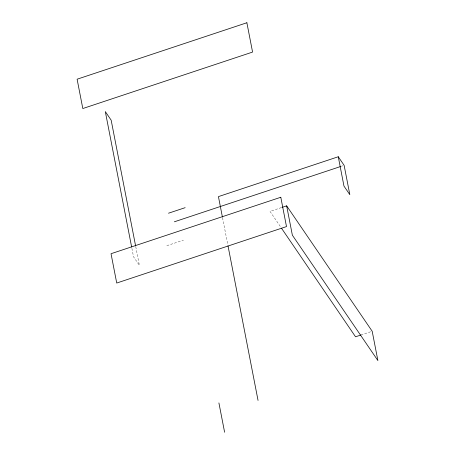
<?xml version="1.0" encoding="UTF-8"?>
<svg xmlns="http://www.w3.org/2000/svg" width="455" height="455" viewBox="0 0 455 455"><rect width="100%" height="100%" fill="white"/><g stroke="black" fill="none" stroke-linecap="round" stroke-linejoin="round"><path stroke-width="0.34" stroke-dasharray="2.27 1.71" d="M341.432 166.24L342.78 165.791M166.82 245.7L183.462 240.166M281.332 207.617L270.014 211.382L281.059 227.58M360.872 335.022L371.525 331.479M222.54 217.746L227.915 245.381M135.744 246.604L139.389 265.362L133.531 256.768L131.774 247.742"/><path stroke-width="0.68" d="M168.504 213.207L185.145 207.673M338.27 156.753L343.969 186.078L349.827 194.672L344.128 165.341L338.27 156.753L218.434 196.606L222.41 217.063M174.362 221.801L340.761 166.462M281.998 207.395L286.656 205.848L372.19 331.257L377.895 360.587L292.36 235.178L286.656 205.848M360.872 335.022L355.548 336.797L281.457 228.165M228.052 246.075L258.053 400.44M218.906 402.92L224.611 432.25M135.607 245.91L111.168 120.183L105.31 111.589L131.643 247.042M246.877 22.75L77.105 79.21L82.81 108.535L252.576 52.08L246.877 22.75M280.798 197.26L111.031 253.714L116.73 283.044L286.496 226.584L280.798 197.26"/></g></svg>
